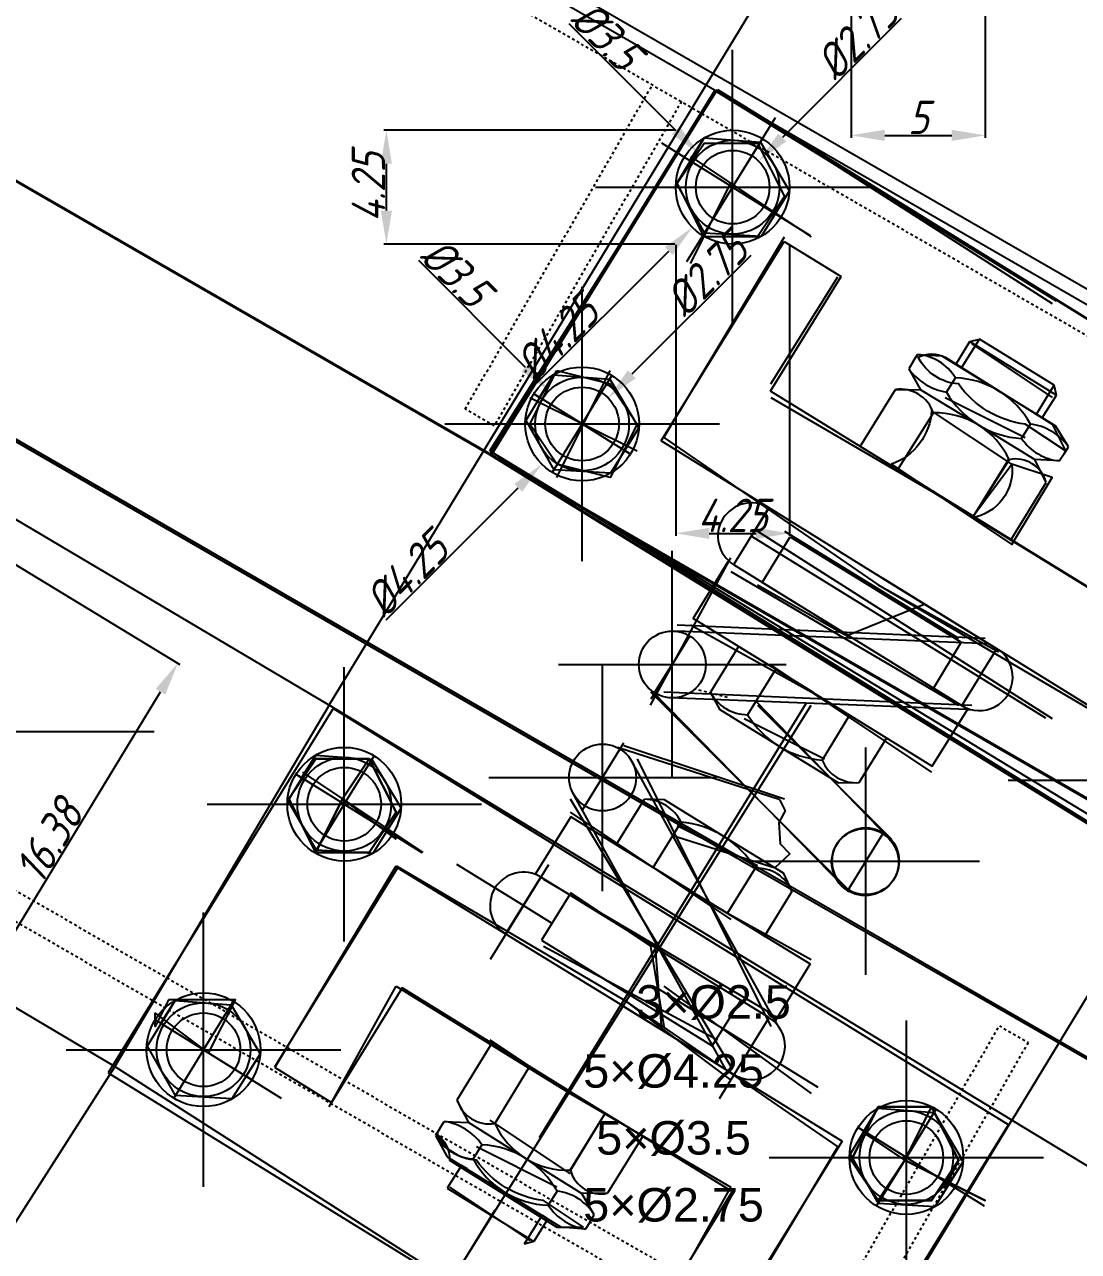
# Model space of a CAD drawing. Header units: millimetres. Extents: x 2787 to 6144, y -18 to 478.
# Drawn here: x 5884.12 to 5923.48, y 207.1 to 252.93 of the extents above; entities that cross this region are included whole.
import ezdxf

# ---------------------------------------------------------------- set-up
doc = ezdxf.new("R2010")
doc.units = ezdxf.units.MM
for name, pattern in [('ACAD_ISO02W100', [15, 12, -3]), ('CENTER', [50.8, 31.75, -6.35, 6.35, -6.35]), ('CENTER2', [28.575, 19.05, -3.175, 3.175, -3.175]), ('HIDDEN', [0.2, 0.1, -0.1])]:
    doc.linetypes.add(name, pattern=pattern)
for name, color, linetype in [('ADIM', 3, 'Continuous'), ('ADIM_CENTER', 1, 'Continuous'), ('ADIM_CLEAN', 3, 'Continuous'), ('ADIM_CLEAN_L', 3, 'Continuous')]:
    doc.layers.add(name, color=color, linetype=linetype)
for name, color, linetype, lineweight in [('图层1', 1, 'CENTER2', 25), ('图层2', 160, 'Continuous', 25), ('虚线', 8, 'ACAD_ISO02W100', 13)]:
    doc.layers.add(name, color=color, linetype=linetype, lineweight=lineweight)
doc.styles.get("Standard").update_dxf_attribs({"font": 'gbeitc.shx', "bigfont": 'gbcbig.shx'})
doc.dimstyles.new('ADIM', dxfattribs={"dimscale": 0.5, "dimtxt": 2.5, "dimasz": 2.5, "dimexe": 0.18, "dimexo": 0.0625, "dimgap": 0.09, "dimtad": 1, "dimdec": 4, "dimzin": 0, "dimdsep": 46, "dimtxsty": 'Standard', "dimcen": 0.09, "dimadec": 0, "dimazin": 0, "dimtfac": 1, "dimtdec": 4, "dimtofl": 0, "dimtmove": 0, "dimatfit": 3, "dimfxl": 1, "dimtolj": 1, "dimtzin": 0, "dimarcsym": 0})

# ---------------------------------------------------------------- blocks, each defined once
blk = doc.blocks.new('*D19')
at = {"layer": 'ADIM', "color": 0, "lineweight": -2, "transparency": 16777216}
for p, q in [((5921.027, 211.984), (5951.428, 193.526)), ((5912.527, 197.984), (5942.928, 179.526)), ((5943.5, 180.641), (5950.702, 192.504))]:
    blk.add_line(p, q, dxfattribs=at)
at = {"layer": 'ADIM', "color": 0, "transparency": 16777216}
for points in [[(5950.524, 192.612), (5950.88, 192.396), (5951.351, 193.573)], [(5943.322, 180.749), (5943.678, 180.533), (5942.851, 179.573)]]:
    blk.add_solid(points, dxfattribs=at)
at = {"layer": 'Defpoints', "color": 0, "transparency": 16777216}
for p in [(5921, 212), (5912.5, 198), (5951.351, 193.573)]:
    blk.add_point(p, dxfattribs=at)
at = {"layer": 'ADIM', "color": 0, "transparency": 16777216, "insert": (5946.528, 186.92), "char_height": 1.25, "attachment_point": 5, "rotation": 58.7363}
blk.add_mtext('\\A1;16.38', dxfattribs=at)
blk = doc.blocks.new('*D20')
at = {"layer": 'ADIM', "color": 0, "lineweight": -2, "transparency": 16777216}
for p, q in [((5895.516, 227.527), (5926.949, 279.239)), ((5951.334, 264.311), (5927.97, 278.513)), ((5921.016, 212.027), (5952.449, 263.739))]:
    blk.add_line(p, q, dxfattribs=at)
at = {"layer": 'ADIM', "color": 0, "transparency": 16777216}
for points in [[(5928.079, 278.691), (5927.862, 278.335), (5926.902, 279.162)], [(5951.442, 264.489), (5951.226, 264.133), (5952.402, 263.662)]]:
    blk.add_solid(points, dxfattribs=at)
at = {"layer": 'Defpoints', "color": 0, "transparency": 16777216}
for p in [(5926.902, 279.162), (5895.5, 227.5), (5921, 212)]:
    blk.add_point(p, dxfattribs=at)
at = {"layer": 'ADIM', "color": 0, "transparency": 16777216, "insert": (5940, 271.984), "char_height": 1.25, "attachment_point": 5, "rotation": 328.707}
blk.add_mtext('\\A1;29.84', dxfattribs=at)
blk = doc.blocks.new('*D21')
at = {"layer": 'ADIM', "color": 0, "lineweight": -2, "transparency": 16777216}
for p, q in [((5895.473, 227.516), (5865.888, 245.048)), ((5865.328, 243.927), (5858.602, 232.577)), ((5887.473, 214.016), (5857.888, 231.548))]:
    blk.add_line(p, q, dxfattribs=at)
at = {"layer": 'ADIM', "color": 0, "transparency": 16777216}
for points in [[(5865.149, 244.033), (5865.507, 243.821), (5865.965, 245.002)], [(5858.423, 232.684), (5858.782, 232.471), (5857.965, 231.502)]]:
    blk.add_solid(points, dxfattribs=at)
at = {"layer": 'Defpoints', "color": 0, "transparency": 16777216}
for p in [(5857.965, 231.502), (5895.5, 227.5), (5887.5, 214)]:
    blk.add_point(p, dxfattribs=at)
at = {"layer": 'ADIM', "color": 0, "transparency": 16777216, "insert": (5861.389, 238.594), "char_height": 1.25, "attachment_point": 5, "rotation": 59.3493}
blk.add_mtext('\\A1;15.69', dxfattribs=at)
blk = doc.blocks.new('*D22')
at = {"layer": 'ADIM', "color": 0, "lineweight": -2, "transparency": 16777216}
for p, q in [((5887.483, 213.974), (5855.036, 163.275)), ((5912.483, 197.974), (5880.036, 147.275)), ((5856.138, 162.677), (5879.032, 148.025))]:
    blk.add_line(p, q, dxfattribs=at)
at = {"layer": 'ADIM', "color": 0, "transparency": 16777216}
for points in [[(5856.25, 162.853), (5856.025, 162.502), (5855.085, 163.351)], [(5879.144, 148.2), (5878.92, 147.849), (5880.085, 147.351)]]:
    blk.add_solid(points, dxfattribs=at)
at = {"layer": 'Defpoints', "color": 0, "transparency": 16777216}
for p in [(5887.5, 214), (5912.5, 198), (5880.085, 147.351)]:
    blk.add_point(p, dxfattribs=at)
at = {"layer": 'ADIM', "color": 0, "transparency": 16777216, "insert": (5867.946, 155.915), "char_height": 1.25, "attachment_point": 5, "rotation": 327.3808}
blk.add_mtext('\\A1;29.68', dxfattribs=at)
blk = doc.blocks.new('*D24')
at = {"layer": 'ADIM', "color": 0, "lineweight": -2, "transparency": 16777216}
for p, q in [((5888.969, 226.5), (5804.386, 226.5)), ((5804.476, 201.25), (5804.476, 225.25)), ((5888.969, 200), (5804.386, 200))]:
    blk.add_line(p, q, dxfattribs=at)
at = {"layer": 'ADIM', "color": 0, "transparency": 16777216}
for points in [[(5804.268, 225.25), (5804.685, 225.25), (5804.476, 226.5)], [(5804.268, 201.25), (5804.685, 201.25), (5804.476, 200)]]:
    blk.add_solid(points, dxfattribs=at)
at = {"layer": 'Defpoints', "color": 0, "transparency": 16777216}
for p in [(5804.476, 226.5), (5889, 226.5), (5889, 200)]:
    blk.add_point(p, dxfattribs=at)
at = {"layer": 'ADIM', "color": 0, "transparency": 16777216, "insert": (5803.806, 213.25), "char_height": 1.25, "attachment_point": 5, "rotation": 90}
blk.add_mtext('\\A1;26.5', dxfattribs=at)
blk = doc.blocks.new('*D47')
at = {"layer": 'ADIM', "color": 0, "lineweight": -2, "transparency": 16777216}
for p, q in [((5956.473, 191.516), (5926.888, 209.048)), ((5926.328, 207.927), (5919.602, 196.577)), ((5948.473, 178.016), (5918.888, 195.548))]:
    blk.add_line(p, q, dxfattribs=at)
at = {"layer": 'ADIM', "color": 0, "transparency": 16777216}
for points in [[(5926.149, 208.033), (5926.507, 207.821), (5926.965, 209.002)], [(5919.423, 196.684), (5919.782, 196.471), (5918.965, 195.502)]]:
    blk.add_solid(points, dxfattribs=at)
at = {"layer": 'Defpoints', "color": 0, "transparency": 16777216}
for p in [(5918.965, 195.502), (5956.5, 191.5), (5948.5, 178)]:
    blk.add_point(p, dxfattribs=at)
at = {"layer": 'ADIM', "color": 0, "transparency": 16777216, "insert": (5922.389, 202.594), "char_height": 1.25, "attachment_point": 5, "rotation": 59.3493}
blk.add_mtext('\\A1;15.69', dxfattribs=at)
blk = doc.blocks.new('*D77')
at = {"layer": 'ADIM', "color": 0, "lineweight": -2, "transparency": 16777216}
for p, q in [((5931.58, 234.037), (5931.67, 234.037)), ((5931.625, 233.992), (5931.625, 234.082)), ((5924.311, 226.723), (5929.238, 231.651))]:
    blk.add_line(p, q, dxfattribs=at)
at = {"layer": 'ADIM', "color": 0, "transparency": 16777216}
blk.add_solid([(5929.091, 231.798), (5929.385, 231.504), (5930.122, 232.535)], dxfattribs=at)
at = {"layer": 'Defpoints', "color": 0, "transparency": 16777216}
for p in [(5931.625, 234.037), (5930.122, 232.535)]:
    blk.add_point(p, dxfattribs=at)
at = {"layer": 'ADIM', "color": 0, "transparency": 16777216, "insert": (5925.056, 228.417), "char_height": 1.25, "attachment_point": 5, "rotation": 45}
blk.add_mtext('\\A1;%%c4.25', dxfattribs=at)
blk = doc.blocks.new('*D111')
at = {"layer": 'ADIM', "color": 0, "lineweight": -2, "transparency": 16777216}
for p, q in [((5911.243, 244.301), (5906.804, 239.862)), ((5904.903, 238.005), (5904.993, 238.005)), ((5904.948, 237.96), (5904.948, 238.05))]:
    blk.add_line(p, q, dxfattribs=at)
at = {"layer": 'ADIM', "color": 0, "transparency": 16777216}
blk.add_solid([(5906.656, 240.009), (5906.951, 239.714), (5905.92, 238.978)], dxfattribs=at)
at = {"layer": 'Defpoints', "color": 0, "transparency": 16777216}
for p in [(5905.92, 238.978), (5904.948, 238.005)]:
    blk.add_point(p, dxfattribs=at)
at = {"layer": 'ADIM', "color": 0, "transparency": 16777216, "insert": (5909.586, 243.592), "char_height": 1.25, "attachment_point": 5, "rotation": 45}
blk.add_mtext('\\A1;%%c2.75', dxfattribs=at)
blk = doc.blocks.new('*D112')
at = {"layer": 'ADIM', "color": 0, "lineweight": -2, "transparency": 16777216}
for p, q in [((5898.832, 244.121), (5902.826, 240.127)), ((5904.903, 238.005), (5904.993, 238.005)), ((5904.948, 237.96), (5904.948, 238.05))]:
    blk.add_line(p, q, dxfattribs=at)
at = {"layer": 'ADIM', "color": 0, "transparency": 16777216}
blk.add_solid([(5902.974, 240.274), (5902.679, 239.979), (5903.71, 239.243)], dxfattribs=at)
at = {"layer": 'Defpoints', "color": 0, "transparency": 16777216}
for p in [(5903.71, 239.243), (5904.948, 238.005)]:
    blk.add_point(p, dxfattribs=at)
at = {"layer": 'ADIM', "color": 0, "transparency": 16777216, "insert": (5900.231, 243.67), "char_height": 1.25, "attachment_point": 5, "rotation": 315}
blk.add_mtext('\\A1;%%c3.5', dxfattribs=at)
blk = doc.blocks.new('*D113')
at = {"layer": 'ADIM', "color": 0, "lineweight": -2, "transparency": 16777216}
for p, q in [((5904.903, 238.005), (5904.993, 238.005)), ((5904.948, 237.96), (5904.948, 238.05)), ((5897.634, 230.692), (5902.561, 235.619))]:
    blk.add_line(p, q, dxfattribs=at)
at = {"layer": 'ADIM', "color": 0, "transparency": 16777216}
blk.add_solid([(5902.414, 235.766), (5902.708, 235.472), (5903.445, 236.503)], dxfattribs=at)
at = {"layer": 'Defpoints', "color": 0, "transparency": 16777216}
for p in [(5904.948, 238.005), (5903.445, 236.503)]:
    blk.add_point(p, dxfattribs=at)
at = {"layer": 'ADIM', "color": 0, "transparency": 16777216, "insert": (5898.379, 232.385), "char_height": 1.25, "attachment_point": 5, "rotation": 45}
blk.add_mtext('\\A1;%%c4.25', dxfattribs=at)
blk = doc.blocks.new('*D122')
at = {"layer": 'ADIM', "color": 0, "lineweight": -2, "transparency": 16777216}
for p, q in [((5908.444, 244.695), (5908.444, 233.83)), ((5912.694, 244.695), (5912.694, 233.83)), ((5909.694, 233.92), (5911.444, 233.92))]:
    blk.add_line(p, q, dxfattribs=at)
at = {"layer": 'ADIM', "color": 0, "transparency": 16777216}
for points in [[(5909.694, 234.128), (5909.694, 233.711), (5908.444, 233.92)], [(5911.444, 234.128), (5911.444, 233.711), (5912.694, 233.92)]]:
    blk.add_solid(points, dxfattribs=at)
at = {"layer": 'Defpoints', "color": 0, "transparency": 16777216}
for p in [(5908.444, 244.726), (5912.694, 244.726), (5912.694, 233.92)]:
    blk.add_point(p, dxfattribs=at)
at = {"layer": 'ADIM', "color": 0, "transparency": 16777216, "insert": (5910.569, 234.59), "char_height": 1.25, "attachment_point": 5}
blk.add_mtext('\\A1;4.25', dxfattribs=at)
blk = doc.blocks.new('*D123')
at = {"layer": 'ADIM', "color": 0, "lineweight": -2, "transparency": 16777216}
for p, q in [((5908.412, 248.976), (5897.547, 248.976)), ((5897.637, 245.976), (5897.637, 247.726)), ((5908.412, 244.726), (5897.547, 244.726))]:
    blk.add_line(p, q, dxfattribs=at)
at = {"layer": 'ADIM', "color": 0, "transparency": 16777216}
for points in [[(5897.429, 247.726), (5897.846, 247.726), (5897.637, 248.976)], [(5897.429, 245.976), (5897.846, 245.976), (5897.637, 244.726)]]:
    blk.add_solid(points, dxfattribs=at)
at = {"layer": 'Defpoints', "color": 0, "transparency": 16777216}
for p in [(5897.637, 248.976), (5908.444, 248.976), (5908.444, 244.726)]:
    blk.add_point(p, dxfattribs=at)
at = {"layer": 'ADIM', "color": 0, "transparency": 16777216, "insert": (5896.967, 246.851), "char_height": 1.25, "attachment_point": 5, "rotation": 90}
blk.add_mtext('\\A1;4.25', dxfattribs=at)
blk = doc.blocks.new('*D124')
at = {"layer": 'ADIM', "color": 0, "lineweight": -2, "transparency": 16777216}
for p, q in [((5916.864, 253.146), (5912.425, 248.707)), ((5910.524, 246.851), (5910.614, 246.851)), ((5910.569, 246.806), (5910.569, 246.896))]:
    blk.add_line(p, q, dxfattribs=at)
at = {"layer": 'ADIM', "color": 0, "transparency": 16777216}
blk.add_solid([(5912.277, 248.854), (5912.572, 248.56), (5911.541, 247.823)], dxfattribs=at)
at = {"layer": 'Defpoints', "color": 0, "transparency": 16777216}
for p in [(5911.541, 247.823), (5910.569, 246.851)]:
    blk.add_point(p, dxfattribs=at)
at = {"layer": 'ADIM', "color": 0, "transparency": 16777216, "insert": (5915.207, 252.437), "char_height": 1.25, "attachment_point": 5, "rotation": 45}
blk.add_mtext('\\A1;%%c2.75', dxfattribs=at)
blk = doc.blocks.new('*D125')
at = {"layer": 'ADIM', "color": 0, "lineweight": -2, "transparency": 16777216}
for p, q in [((5904.453, 252.966), (5908.447, 248.972)), ((5910.524, 246.851), (5910.614, 246.851)), ((5910.569, 246.806), (5910.569, 246.896))]:
    blk.add_line(p, q, dxfattribs=at)
at = {"layer": 'ADIM', "color": 0, "transparency": 16777216}
blk.add_solid([(5908.595, 249.12), (5908.3, 248.825), (5909.331, 248.088)], dxfattribs=at)
at = {"layer": 'Defpoints', "color": 0, "transparency": 16777216}
for p in [(5909.331, 248.088), (5910.569, 246.851)]:
    blk.add_point(p, dxfattribs=at)
at = {"layer": 'ADIM', "color": 0, "transparency": 16777216, "insert": (5905.852, 252.515), "char_height": 1.25, "attachment_point": 5, "rotation": 315}
blk.add_mtext('\\A1;%%c3.5', dxfattribs=at)
blk = doc.blocks.new('*D126')
at = {"layer": 'ADIM', "color": 0, "lineweight": -2, "transparency": 16777216}
for p, q in [((5910.524, 246.851), (5910.614, 246.851)), ((5910.569, 246.806), (5910.569, 246.896)), ((5903.255, 239.537), (5908.182, 244.464))]:
    blk.add_line(p, q, dxfattribs=at)
at = {"layer": 'ADIM', "color": 0, "transparency": 16777216}
blk.add_solid([(5908.035, 244.612), (5908.329, 244.317), (5909.066, 245.348)], dxfattribs=at)
at = {"layer": 'Defpoints', "color": 0, "transparency": 16777216}
for p in [(5910.569, 246.851), (5909.066, 245.348)]:
    blk.add_point(p, dxfattribs=at)
at = {"layer": 'ADIM', "color": 0, "transparency": 16777216, "insert": (5904, 241.23), "char_height": 1.25, "attachment_point": 5, "rotation": 45}
blk.add_mtext('\\A1;%%c4.25', dxfattribs=at)
blk = doc.blocks.new('*D127')
at = {"layer": 'ADIM', "color": 0, "lineweight": -2, "transparency": 16777216}
for p, q in [((5834.016, 263.027), (5865.449, 314.739)), ((5889.834, 299.811), (5866.47, 314.013)), ((5859.516, 247.527), (5890.949, 299.239))]:
    blk.add_line(p, q, dxfattribs=at)
at = {"layer": 'ADIM', "color": 0, "transparency": 16777216}
for points in [[(5866.579, 314.191), (5866.362, 313.835), (5865.402, 314.662)], [(5889.942, 299.989), (5889.726, 299.633), (5890.902, 299.162)]]:
    blk.add_solid(points, dxfattribs=at)
at = {"layer": 'Defpoints', "color": 0, "transparency": 16777216}
for p in [(5865.402, 314.662), (5834, 263), (5859.5, 247.5)]:
    blk.add_point(p, dxfattribs=at)
at = {"layer": 'ADIM', "color": 0, "transparency": 16777216, "insert": (5878.5, 307.484), "char_height": 1.25, "attachment_point": 5, "rotation": 328.707}
blk.add_mtext('\\A1;29.84', dxfattribs=at)
blk = doc.blocks.new('*D130')
at = {"layer": 'ADIM', "color": 0, "lineweight": -2, "transparency": 16777216}
for p, q in [((5859.527, 247.484), (5889.928, 229.026)), ((5851.027, 233.484), (5881.428, 215.026)), ((5882, 216.141), (5889.202, 228.004))]:
    blk.add_line(p, q, dxfattribs=at)
at = {"layer": 'ADIM', "color": 0, "transparency": 16777216}
for points in [[(5889.024, 228.112), (5889.38, 227.896), (5889.851, 229.073)], [(5881.822, 216.249), (5882.178, 216.033), (5881.351, 215.073)]]:
    blk.add_solid(points, dxfattribs=at)
at = {"layer": 'Defpoints', "color": 0, "transparency": 16777216}
for p in [(5859.5, 247.5), (5851, 233.5), (5889.851, 229.073)]:
    blk.add_point(p, dxfattribs=at)
at = {"layer": 'ADIM', "color": 0, "transparency": 16777216, "insert": (5885.028, 222.42), "char_height": 1.25, "attachment_point": 5, "rotation": 58.7363}
blk.add_mtext('\\A1;16.38', dxfattribs=at)
blk = doc.blocks.new('*D196')
at = {"layer": 'ADIM', "color": 0, "lineweight": -2, "transparency": 16777216}
for p, q in [((5915, 261.469), (5915, 248.697)), ((5920, 261.469), (5920, 248.697)), ((5916.25, 248.787), (5918.75, 248.787))]:
    blk.add_line(p, q, dxfattribs=at)
at = {"layer": 'ADIM', "color": 0, "transparency": 16777216}
for points in [[(5916.25, 248.995), (5916.25, 248.579), (5915, 248.787)], [(5918.75, 248.995), (5918.75, 248.579), (5920, 248.787)]]:
    blk.add_solid(points, dxfattribs=at)
at = {"layer": 'Defpoints', "color": 0, "transparency": 16777216}
for p in [(5915, 261.5), (5920, 261.5), (5920, 248.787)]:
    blk.add_point(p, dxfattribs=at)
at = {"layer": 'ADIM', "color": 0, "transparency": 16777216, "insert": (5917.5, 249.457), "char_height": 1.25, "attachment_point": 5}
blk.add_mtext('\\A1;5', dxfattribs=at)

msp = doc.modelspace()

# ---------------------------------------------------------------- linework, layer by layer
at = {"color": 7, "linetype": 'Continuous', "lineweight": -3}
for p, q in [((6113.91684, 132.7302), (5721.6621, 359.10731)), ((5909.59669, 222.53897), (5709.52709, 338.08885)), ((6105.91926, 118.8724), (5769.38922, 313.08981)), ((5956.4115, 195.53921), (5909.59669, 222.53897))]:
    msp.add_line(p, q, dxfattribs=at)
at = {"lineweight": -3}
for p, q in [((5907.89827, 237.38127), (5912.49314, 244.82773)), ((5912.49314, 244.82773), (5914.62069, 243.51491)), ((5912.05733, 239.35802), (5914.62069, 243.51491)), ((5918.90552, 240.23059), (5919.42766, 241.08345)), ((5919.11827, 240.09931), (5919.79066, 241.1722)), ((5919.42766, 241.08345), (5919.79066, 241.1722)), ((5919.42766, 241.08345), (5922.66201, 239.08768)), ((5922.58179, 239.44946), (5919.79066, 241.1722)), ((5917.30843, 240.33479), (5917.14433, 240.06884)), ((5917.22773, 240.38458), (5917.22773, 240.38458)), ((5917.30843, 240.33479), (5917.47253, 240.60073)), ((5917.47253, 240.60073), (5918.37689, 240.55678)), ((5918.37689, 240.55678), (5922.63201, 237.93114)), ((5919.11827, 240.09931), (5918.90552, 240.23059)), ((5917.14433, 240.06884), (5917.5892, 239.28024)), ((5918.55403, 239.19898), (5918.88594, 239.72858)), ((5911.97978, 239.23512), (5912.05733, 239.35802)), ((5918.1497, 235.42794), (5911.97978, 239.23512)), ((5915.33087, 237.16773), (5916.65498, 239.28828)), ((5916.65498, 239.28828), (5917.5892, 239.28024)), ((5919.72508, 237.98101), (5917.5892, 239.28024)), ((5921.91711, 238.37227), (5922.58179, 239.44946)), ((5922.66201, 239.08764), (5922.58179, 239.44946)), ((5922.12986, 238.24099), (5922.66201, 239.08764)), ((5916.73719, 236.29995), (5918.06478, 238.41832)), ((5916.73719, 236.29995), (5918.06478, 238.41832)), ((5921.91711, 238.37227), (5922.12986, 238.24099)), ((5919.72508, 237.98101), (5921.86096, 236.68178)), ((5921.35916, 237.46806), (5921.68736, 237.99995)), ((5923.1088, 237.15668), (5922.63201, 237.93114)), ((5916.18047, 232.2366), (5907.89827, 237.38127)), ((5918.13484, 235.43752), (5915.31583, 237.17701)), ((5918.1497, 235.42794), (5915.33087, 237.16773)), ((5922.9447, 236.89073), (5923.1088, 237.15668)), ((5919.5623, 234.55608), (5920.88254, 236.69565)), ((5919.5623, 234.55608), (5920.89352, 236.67218)), ((5922.28153, 235.81601), (5921.86096, 236.68178)), ((5922.78059, 236.62479), (5921.86096, 236.68178)), ((5922.71429, 236.63187), (5922.71964, 236.62857)), ((5922.9447, 236.89073), (5922.78059, 236.62479)), ((5916.72196, 236.30893), (5916.72214, 236.30924)), ((5918.13466, 235.43722), (5916.72196, 236.30893)), ((5918.14988, 235.42824), (5916.73719, 236.29995)), ((5920.96871, 233.68845), (5922.28153, 235.81601)), ((5918.13484, 235.43752), (5924.30476, 231.63034)), ((5918.1497, 235.42794), (5918.14988, 235.42824)), ((5918.1497, 235.42794), (5920.96871, 233.68845)), ((5918.1497, 235.42794), (5919.5623, 234.55608)), ((5911.67721, 232.07972), (5912.72087, 233.78582)), ((5912.72087, 233.78582), (5919.10653, 229.85219)), ((5909.09178, 230.74064), (5910.4046, 232.8682)), ((5919.11518, 227.4881), (5910.60961, 232.74692)), ((5914.86998, 230.11282), (5911.67721, 232.07972)), ((5916.17296, 232.24127), (5924.47044, 227.12127)), ((5916.18047, 232.2366), (5916.18048, 232.23663)), ((5916.18047, 232.2366), (5920.43558, 229.61096)), ((5914.86998, 230.11282), (5917.72786, 231.27945)), ((5913.55965, 227.98372), (5909.09178, 230.74064)), ((5920.12419, 229.79721), (5908.48127, 230.26051)), ((5910.79383, 229.69038), (5909.74144, 227.98966)), ((5913.55965, 227.98372), (5910.79383, 229.69038)), ((5914.75153, 229.92086), (5914.74878, 229.92101)), ((5919.10653, 229.85219), (5918.07269, 228.14012)), ((5912.17425, 228.8386), (5911.12928, 227.14413)), ((5913.55716, 227.98526), (5912.17425, 228.8386)), ((5914.21124, 229.04527), (5914.1936, 229.01669)), ((5914.21124, 229.04527), (5914.21124, 229.04527)), ((5914.86079, 220.57637), (5907.56952, 228.01958)), ((5910.10458, 227.32493), (5909.74144, 227.98966)), ((5913.55716, 227.98526), (5918.01818, 225.21728)), ((5913.55716, 227.98526), (5914.93795, 227.12851)), ((5919.33931, 227.33969), (5908.21959, 227.77444)), ((5912.31724, 225.9596), (5910.10458, 227.32493)), ((5911.44034, 227.64852), (5916.47483, 222.45514)), ((5918.01818, 225.21728), (5919.33931, 227.33969)), ((5919.11519, 227.48811), (5919.11518, 227.4881)), ((5919.33931, 227.33969), (5919.35828, 227.37017)), ((5919.33931, 227.33969), (5919.47675, 227.33432)), ((5914.93795, 227.12851), (5913.9094, 225.45037)), ((5918.46639, 226.4196), (5918.44875, 226.39103)), ((5912.31247, 225.96254), (5914.52513, 224.5972)), ((5912.5191, 226.2974), (5912.52309, 226.29497)), ((5915.29239, 224.6078), (5916.34537, 226.30817)), ((5912.31232, 223.98086), (5906.27152, 225.91604)), ((5912.15772, 215.70121), (5906.78217, 225.44495)), ((5914.52513, 224.5972), (5915.29239, 224.6078)), ((5915.29079, 224.60877), (5915.29239, 224.6078)), ((5910.31321, 213.89753), (5904.67749, 224.09611)), ((5906.22421, 222.28485), (5907.27233, 223.98821)), ((5908.02931, 223.96176), (5907.27233, 223.98821)), ((5910.24197, 222.59643), (5908.02931, 223.96176)), ((5912.31537, 223.9747), (5912.31232, 223.98086)), ((5904.52216, 223.33511), (5903.20934, 221.20755)), ((5908.99003, 220.57818), (5904.52216, 223.33511)), ((5904.96427, 223.59024), (5904.95969, 223.59826)), ((5904.96045, 223.58405), (5904.96427, 223.59024)), ((5907.60462, 221.43305), (5908.65048, 223.12697)), ((5916.1942, 222.73729), (5915.6217, 222.92069)), ((5916.19696, 222.74177), (5916.17361, 222.70393)), ((5908.99003, 220.57818), (5906.22421, 222.28485)), ((5909.9567, 222.11386), (5908.33916, 222.62274)), ((5910.23721, 222.59936), (5912.44987, 221.23403)), ((5909.94073, 222.11889), (5910.03058, 222.26451)), ((5909.94073, 222.11889), (5912.15226, 221.42313)), ((5910.03058, 222.26451), (5910.03454, 222.26203)), ((5898.05154, 221.42366), (5893.45667, 213.97721)), ((5906.36422, 216.32838), (5898.05154, 221.42366)), ((5908.98753, 220.57972), (5907.60462, 221.43305)), ((5910.37255, 219.72982), (5911.41117, 221.40174)), ((5911.92456, 215.83497), (5903.40968, 221.0787)), ((5912.44987, 221.23403), (5912.7845, 220.54351)), ((5908.98753, 220.57972), (5913.46222, 217.83388)), ((5908.98753, 220.57972), (5910.37255, 219.72982)), ((5912.7845, 220.54351), (5911.73697, 218.83979)), ((5912.78292, 220.5445), (5912.7845, 220.54351)), ((5914.85802, 220.57189), (5915.23883, 220.45209)), ((5904.48481, 220.42372), (5903.42798, 218.72575)), ((5907.67471, 218.45216), (5904.48481, 220.42372)), ((5908.33345, 219.51972), (5908.35109, 219.5483)), ((5908.33345, 219.51972), (5908.33345, 219.51972)), ((5903.42798, 218.72575), (5909.80767, 214.78246)), ((5907.79316, 218.64412), (5907.67471, 218.45216)), ((5907.67471, 218.45216), (5907.79316, 218.64412)), ((5907.79316, 218.64412), (5907.79179, 218.64652)), ((5907.67471, 218.45216), (5907.91369, 215.3746)), ((5913.46222, 217.83388), (5912.15772, 215.70121)), ((5898.15, 216.81979), (5895.58423, 212.66439)), ((5898.22507, 216.94422), (5898.15, 216.81979)), ((5904.39499, 213.13704), (5898.22507, 216.94422)), ((5906.35669, 216.333), (5914.65416, 211.213)), ((5906.36422, 216.32838), (5906.36421, 216.32836)), ((5906.36422, 216.32838), (5910.61934, 213.70274)), ((5909.80767, 214.78246), (5910.87426, 216.47432)), ((5911.92455, 215.83495), (5911.92456, 215.83497)), ((5912.15772, 215.70121), (5912.13899, 215.67058)), ((5912.15772, 215.70121), (5912.22417, 215.58077)), ((5901.57579, 214.87623), (5900.27429, 212.74173)), ((5904.37976, 213.14602), (5901.56075, 214.88551)), ((5904.39499, 213.13704), (5901.57579, 214.87623)), ((5893.45667, 213.97721), (5895.58423, 212.66439)), ((5902.98211, 214.00846), (5901.68413, 211.87181)), ((5902.98211, 214.00846), (5901.68413, 211.87181)), ((5902.96725, 214.01804), (5902.96706, 214.01774)), ((5904.37995, 213.14633), (5902.96725, 214.01804)), ((5904.3948, 213.13674), (5902.98211, 214.00846)), ((5904.37976, 213.14602), (5910.54968, 209.33885)), ((5904.39499, 213.13704), (5904.3948, 213.13674)), ((5904.39499, 213.13704), (5907.21401, 211.39756)), ((5904.39499, 213.13704), (5905.80778, 212.26548)), ((5900.27429, 212.74173), (5900.70046, 211.91033)), ((5905.80778, 212.26548), (5904.48755, 210.12591)), ((5905.80778, 212.26548), (5904.51345, 210.12663)), ((5899.5513, 211.73813), (5899.5513, 211.73813)), ((5899.632, 211.68834), (5899.7961, 211.95428)), ((5899.7961, 211.95428), (5900.70046, 211.91033)), ((5902.81961, 210.58398), (5900.70046, 211.91033)), ((5899.632, 211.68834), (5899.46789, 211.42239)), ((5899.46789, 211.42239), (5899.91277, 210.63379)), ((5907.21401, 211.39756), (5905.90118, 209.27)), ((5901.2058, 211.08442), (5900.8813, 210.55024)), ((5914.65416, 211.213), (5910.04407, 203.74188)), ((5899.91277, 210.63379), (5904.16788, 208.00815)), ((5902.81961, 210.58398), (5904.93875, 209.25762)), ((5900.44139, 210.3076), (5899.91328, 209.45843)), ((5900.65415, 210.17632), (5900.44139, 210.3076)), ((5899.91328, 209.45843), (5903.14763, 207.46266)), ((5904.01093, 209.3535), (5903.68272, 208.82161)), ((5905.90118, 209.27), (5904.93875, 209.25762)), ((5905.40212, 208.46122), (5904.93875, 209.25762)), ((5910.54968, 209.33885), (5907.91651, 205.0547)), ((5903.45298, 208.44929), (5902.7883, 207.3721)), ((5903.66574, 208.318), (5903.14767, 207.46267)), ((5903.45298, 208.44929), (5903.66574, 208.318)), ((5905.23802, 208.19528), (5905.07392, 207.92933)), ((5905.23802, 208.19528), (5905.40212, 208.46122)), ((5905.36606, 208.51731), (5905.37141, 208.514)), ((5905.07392, 207.92933), (5904.16788, 208.00815)), ((5903.14767, 207.46267), (5902.7883, 207.3721))]:
    msp.add_line(p, q, dxfattribs=at)
for points in [[(5933.92161, 235.64432), (5935.11018, 234.91091), (5926.70813, 221.29454), (5901.49656, 236.85146), (5909.89861, 250.46783), (5922.65011, 242.59945)], [(5912.31537, 223.9747), (5912.52584, 223.54957), (5912.29395, 223.11902), (5912.34223, 222.32157), (5912.70851, 221.94371), (5912.149, 221.42007)]]:
    msp.add_lwpolyline(points, dxfattribs=at)
for points in [[(5901.56354, 236.84959), (5926.7751, 221.29267), (5935.17715, 234.90904), (5909.96559, 250.46596)], [(5887.252, 213.7667), (5912.46356, 198.20978), (5920.86561, 211.82615), (5895.65405, 227.38307)]]:
    msp.add_lwpolyline(points, close=True, dxfattribs=at)
for centre, radius in [((5910.56862, 246.8509), 2.125), ((5910.56862, 246.8509), 1.375), ((5904.94759, 238.00543), 2.125), ((5904.94759, 238.00543), 1.375), ((5908.31568, 229.02153), 1.25), ((5905.71062, 224.79977), 1.25), ((5896.06442, 223.80112), 2.125), ((5896.06442, 223.80112), 1.375), ((5915.5172, 221.64015), 1.25), ((5915.53779, 221.67351), 1.25), ((5890.80802, 214.63093), 2.125), ((5890.80802, 214.63093), 1.375), ((5917.05605, 210.60351), 2.125), ((5917.05605, 210.60351), 1.375)]:
    msp.add_circle(centre, radius, dxfattribs=at)
for centre, radius, start, end in [((5917.34511, 238.81287), 1.79239, 30.722958, 85.923311), ((5918.88088, 241.30588), 2.1321, 215.464393, 261.181876), ((5918.76821, 236.40348), 3.32719, 28.674058, 87.97221), ((5916.84786, 238.02355), 1.27935, 17.973097, 98.671552), ((5921.5434, 240.9051), 3.44198, 209.714697, 266.931572), ((5918.15946, 235.40737), 3.01244, 24.825816, 91.801002), ((5921.44307, 235.96853), 2.04606, 35.499947, 83.14271), ((5922.95061, 238.531), 1.91378, 213.739297, 264.903359), ((5921.13729, 235.51417), 1.18338, 14.777294, 101.887983), ((5911.26952, 233.80853), 1.25, 58.323134, 238.134317), ((5911.26952, 233.80853), 1.25, 327.917432, 329.171837), ((5919.77917, 228.54718), 1.25, 237.914415, 58.323134), ((5911.13181, 228.71004), 1.56592, 207.389769, 269.90746), ((5914.16851, 229.00418), 3.56324, 211.467285, 265.829945), ((5915.17678, 225.97613), 1.3721, 202.530615, 274.863608), ((5907.25201, 222.42242), 1.56592, 26.738809, 89.256499), ((5908.35101, 219.57634), 3.56324, 30.816324, 85.178984), ((5911.50965, 220.03318), 1.3721, 21.782661, 94.115653), ((5902.75677, 220.01277), 1.25, 58.511952, 238.323134), ((5902.75677, 220.01277), 1.25, 327.474431, 328.728837), ((5911.27575, 214.76652), 1.25, 238.323134, 58.731854), ((5901.4912, 213.13653), 1.27935, 197.974716, 278.673171), ((5899.46925, 209.84738), 2.1321, 35.464393, 81.181876), ((5904.41775, 213.13754), 3.01244, 204.845267, 271.820453), ((5901.00872, 212.3381), 1.79239, 210.722958, 265.923311), ((5901.02156, 207.64737), 3.44198, 29.714697, 86.931572), ((5903.80045, 212.14672), 3.32719, 208.674058, 267.97221), ((5905.65779, 210.42808), 1.18338, 194.758286, 281.868974), ((5903.77461, 207.45437), 1.91378, 31.74291, 82.906971), ((5905.38883, 209.95101), 2.04606, 213.503559, 261.146322)]:
    msp.add_arc(centre, radius, start, end, dxfattribs=at)
at = {"layer": 'ADIM_CENTER', "linetype": 'CENTER'}
for p, q in [((5910.56862, 241.7259), (5910.56862, 251.9759)), ((5910.56862, 242.1009), (5910.56862, 251.6009)), ((5910.56862, 242.4759), (5910.56862, 251.2259)), ((5905.44362, 246.8509), (5915.69362, 246.8509)), ((5905.81862, 246.8509), (5915.31862, 246.8509)), ((5906.19362, 246.8509), (5914.94362, 246.8509)), ((5904.94759, 232.88043), (5904.94759, 243.13043)), ((5904.94759, 233.25543), (5904.94759, 242.75543)), ((5904.94759, 233.63043), (5904.94759, 242.38043)), ((5899.82259, 238.00543), (5910.07259, 238.00543)), ((5900.19759, 238.00543), (5909.69759, 238.00543)), ((5900.57259, 238.00543), (5909.32259, 238.00543)), ((5908.31568, 224.77153), (5908.31568, 233.27153)), ((5896.06442, 218.67612), (5896.06442, 228.92612)), ((5904.06568, 229.02153), (5912.56568, 229.02153)), ((5905.71062, 220.54977), (5905.71062, 229.04977)), ((5896.06442, 219.05112), (5896.06442, 228.55112)), ((5896.06442, 219.42612), (5896.06442, 228.17612)), ((5915.53779, 217.42351), (5915.53779, 225.92351)), ((5901.46062, 224.79977), (5909.96062, 224.79977)), ((5920.85934, 224.70646), (5931.10934, 224.70646)), ((5921.23434, 224.70646), (5930.73434, 224.70646)), ((5921.60934, 224.70646), (5930.35934, 224.70646)), ((5890.93942, 223.80112), (5901.18942, 223.80112)), ((5891.31442, 223.80112), (5900.81442, 223.80112)), ((5891.68942, 223.80112), (5900.43942, 223.80112)), ((5911.28779, 221.67351), (5919.78779, 221.67351)), ((5890.80802, 209.50593), (5890.80802, 219.75593)), ((5890.80802, 209.88093), (5890.80802, 219.38093)), ((5890.80802, 210.25593), (5890.80802, 219.00593)), ((5917.05605, 205.47851), (5917.05605, 215.72851)), ((5917.05605, 205.85351), (5917.05605, 215.35351)), ((5917.05605, 206.22851), (5917.05605, 214.97851)), ((5885.68302, 214.63093), (5895.93302, 214.63093)), ((5886.05802, 214.63093), (5895.55802, 214.63093)), ((5886.43302, 214.63093), (5895.18302, 214.63093)), ((5911.93105, 210.60351), (5922.18105, 210.60351)), ((5912.30605, 210.60351), (5921.80605, 210.60351)), ((5912.68105, 210.60351), (5921.43105, 210.60351))]:
    msp.add_line(p, q, dxfattribs=at)
at = {"layer": 'ADIM_CLEAN'}
for points in [[(5912.5, 246.5), (5911.5, 245), (5909.5, 245), (5908.5, 247), (5909.5, 248.5), (5911.5, 248.5)], [(5904, 240), (5906, 239.5), (5907, 238), (5906, 236), (5904, 236.5), (5903, 238)], [(5912.5, 198), (5921, 212), (5895.5, 227.5), (5887.5, 214)], [(5898, 223.5), (5897, 222), (5895, 222), (5894, 224), (5895, 225.5), (5897, 225.5)], [(5895, 225.5), (5894, 224), (5895, 222), (5896, 224), (5897, 225.5)], [(5898, 222.5), (5896, 224), (5895, 222), (5897, 222), (5898, 223.5), (5897, 225.5), (5896, 224)], [(5889.5, 216.5), (5889, 215.5), (5889, 216), (5891, 214.5), (5892, 216.5)], [(5918, 212.5), (5919, 210.5), (5918.5, 209.5), (5919, 210.5), (5918, 209), (5916, 209), (5915, 210.5), (5916, 212.5)], [(5916, 212.5), (5915, 210.5), (5916, 209), (5917, 210.5), (5915.5, 211.5), (5917, 210.5), (5918, 212.5)], [(5918, 212.5), (5917, 210.5), (5920, 209), (5917, 210.5), (5916, 209), (5918, 209), (5919, 210.5)]]:
    msp.add_lwpolyline(points, close=True, dxfattribs=at)
for points in [[(5923, 237), (5921.5, 238, -0.21092794), (5919, 239.5, -0.26466961), (5917.5, 240.5, -0.24562519), (5918.5, 240.5), (5922.5, 238)], [(5921, 236.5), (5918, 238.5, -0.30084776), (5916.5, 236.5), (5921, 233.5), (5922.5, 236), (5921, 236.5, -0.3995195), (5919.5, 234.5)], [(5905, 208), (5903.5, 209, -0.21092794), (5901, 210.5, -0.26466961), (5899.5, 211.5, -0.24562519), (5900, 210.5), (5904, 208)]]:
    msp.add_lwpolyline(points, format="xyb", close=True, dxfattribs=at)
for centre, radius in [((5910.56862, 246.8509), 2.125), ((5910.56862, 246.8509), 1.75), ((5910.56862, 246.8509), 1.375), ((5904.94759, 238.00543), 2.125), ((5904.94759, 238.00543), 1.75), ((5904.94759, 238.00543), 1.375), ((5908.31568, 229.02153), 1.25), ((5905.71062, 224.79977), 1.25), ((5896.06442, 223.80112), 2.125), ((5896.06442, 223.80112), 1.75), ((5896.06442, 223.80112), 1.375), ((5915.53779, 221.67351), 1.25), ((5890.80802, 214.63093), 2.125), ((5890.80802, 214.63093), 1.75), ((5890.80802, 214.63093), 1.375), ((5917.05605, 210.60351), 2.125), ((5917.05605, 210.60351), 1.75), ((5917.05605, 210.60351), 1.375)]:
    msp.add_circle(centre, radius, dxfattribs=at)
at = {"layer": 'ADIM_CLEAN_L'}
for p, q in [((5722, 359.5), (6114.5, 133)), ((5709.5, 338), (5909.5, 222.5)), ((5769.5, 313), (6106, 119)), ((5901.5, 237), (5910, 250.5)), ((5910, 250.5), (5922.5, 242.5)), ((5910, 250.5), (5935, 235)), ((5909, 248), (5913.5, 245)), ((5909, 244), (5910.5, 247)), ((5908, 237.5), (5912.5, 245)), ((5912, 239.5), (5914.5, 243.5)), ((5919.5, 241), (5922.5, 239)), ((5904, 236), (5906, 240)), ((5903, 239), (5907, 237)), ((5912, 239), (5918, 235.5)), ((5918.5, 239), (5921.5, 237.5)), ((5908, 237.5), (5916, 232)), ((5901.5, 237), (5926.5, 221.5)), ((5901.5, 237), (5927, 221.5)), ((5918, 235.5), (5924.5, 231.5)), ((5911.5, 234), (5922.5, 227)), ((5912.5, 234), (5919, 230)), ((5907.5, 227.5), (5910.5, 233)), ((5910.5, 232.5), (5919, 227.5)), ((5911.5, 232), (5915, 230)), ((5916, 232), (5920.5, 229.5)), ((5916, 232), (5924.5, 227)), ((5908.5, 230.5), (5920, 230)), ((5909, 230.5), (5913.5, 228)), ((5912, 229), (5918, 225)), ((5907.5, 228), (5915, 220.5)), ((5908, 228), (5919.5, 227.5)), ((5898.5, 203.5), (5913.5, 227.5)), ((5911.5, 227.5), (5916.5, 222.5)), ((5911, 227), (5914, 225.5)), ((5906.5, 226), (5912.5, 224)), ((5907, 225.5), (5912, 215.5)), ((5894.5, 225), (5899, 222)), ((5904.5, 224), (5910.5, 214)), ((5904.5, 223.5), (5910.5, 219.5)), ((5911.5, 221.5), (5908.5, 223)), ((5909.5, 222.5), (5956.5, 195.5)), ((5893.5, 214), (5898, 221.5)), ((5898, 221.5), (5906.5, 216.5)), ((5903.5, 221), (5912, 216)), ((5904.5, 220.5), (5907.5, 218.5)), ((5909, 220.5), (5913.5, 218)), ((5903.5, 218.5), (5910, 215)), ((5907.5, 218.5), (5908, 215.5)), ((5895.5, 212.5), (5898, 217)), ((5898, 217), (5904.5, 213)), ((5908, 217), (5913.5, 213)), ((5906.5, 216.5), (5910.5, 213.5)), ((5906.5, 216.5), (5914.5, 211)), ((5901.5, 215), (5904.5, 213)), ((5904.5, 213), (5910.5, 209.5)), ((5901.5, 212), (5904.5, 210)), ((5904, 209.5), (5901, 211)), ((5910, 203.5), (5914.5, 211)), ((5900, 209.5), (5903, 207.5)), ((5908, 205), (5910.5, 209.5))]:
    msp.add_line(p, q, dxfattribs=at)
at = {"layer": '图层1', "lineweight": -3}
for p, q in [((5910.56862, 246.8509), (5912.17076, 249.45264)), ((5908.76416, 247.97319), (5907.91895, 248.49886)), ((5910.56862, 246.8509), (5911.68287, 248.66034)), ((5910.56862, 246.8509), (5908.76416, 247.97319)), ((5910.56862, 246.8509), (5909.45437, 245.04146)), ((5910.56862, 246.8509), (5912.37309, 245.72861)), ((5910.56862, 246.8509), (5913.46976, 245.04653)), ((5909.45437, 245.04146), (5908.85099, 244.06162)), ((5922.5812, 242.68144), (5922.56363, 242.65281)), ((5922.65011, 242.59945), (5922.65021, 242.63885)), ((5904.94759, 238.00543), (5906.06183, 239.81487)), ((5920.48038, 239.25881), (5920.47925, 239.25699)), ((5904.94759, 238.00543), (5903.14312, 239.12772)), ((5904.94759, 238.00543), (5903.83334, 236.19599)), ((5904.94759, 238.00543), (5906.75205, 236.88314)), ((5919.70483, 237.99531), (5919.70389, 237.99378)), ((5922.63606, 236.63375), (5922.63608, 236.64325)), ((5918.13484, 235.43752), (5918.13466, 235.43722)), ((5911.9222, 234.88172), (5910.60622, 232.74904)), ((5911.26952, 233.80853), (5911.9276, 234.87837)), ((5911.26952, 233.80853), (5922.25765, 227.02826)), ((5909.94513, 231.67769), (5909.9275, 231.64911)), ((5908.96517, 230.08955), (5907.50946, 227.73043)), ((5919.77917, 228.54718), (5920.44033, 229.60806)), ((5907.64214, 227.94545), (5908.25633, 228.94081)), ((5914.21124, 229.04527), (5914.19367, 229.01664)), ((5919.78387, 228.55472), (5919.1228, 227.48338)), ((5913.30906, 227.57546), (5898.54658, 203.52473)), ((5918.46639, 226.4196), (5918.44875, 226.39103)), ((5904.95595, 223.5922), (5906.50302, 226.09939)), ((5896.06442, 223.80112), (5897.17867, 225.61056)), ((5906.37035, 225.88438), (5905.75615, 224.88901)), ((5896.06442, 223.80112), (5894.25996, 224.92341)), ((5896.06442, 223.80112), (5894.95018, 221.99168)), ((5896.06442, 223.80112), (5897.86889, 222.67883)), ((5896.06442, 223.80112), (5898.96556, 221.99675)), ((5922.60588, 223.82585), (5922.60597, 223.86525)), ((5916.19696, 222.74177), (5914.85802, 220.57189)), ((5916.17361, 222.70393), (5916.19696, 222.74177)), ((5902.75677, 220.01277), (5900.27179, 221.54614)), ((5902.75677, 220.01277), (5903.70505, 221.54472)), ((5902.09028, 218.94811), (5903.40626, 221.08078)), ((5914.85802, 220.57189), (5914.88138, 220.60973)), ((5902.75677, 220.01277), (5901.51351, 218.00425)), ((5902.75677, 220.01277), (5902.0957, 218.94479)), ((5902.75677, 220.01277), (5903.82055, 219.35636)), ((5907.01094, 217.38771), (5907.04345, 217.36765)), ((5907.79493, 216.90394), (5913.7449, 213.23249)), ((5890.80802, 214.63093), (5891.92226, 216.44037)), ((5890.80802, 214.63093), (5889.00355, 215.75322)), ((5911.27112, 214.75895), (5911.93219, 215.83028)), ((5890.80802, 214.63093), (5889.69377, 212.82149)), ((5890.80802, 214.63093), (5892.61248, 213.50864)), ((5890.80802, 214.63093), (5893.70916, 212.82656)), ((5911.27575, 214.76652), (5910.06869, 212.79073)), ((5911.27575, 214.76652), (5910.62406, 213.6998)), ((5917.05605, 210.60351), (5918.17029, 212.41295)), ((5917.05605, 210.60351), (5915.25158, 211.7258)), ((5917.05605, 210.60351), (5915.9418, 208.79407)), ((5917.05605, 210.60351), (5918.86051, 209.48122)), ((5917.05605, 210.60351), (5919.95719, 208.79914))]:
    msp.add_line(p, q, dxfattribs=at)
at = {"layer": '图层2', "lineweight": -3}
for p, q in [((5909.50498, 248.69007), (5908.46639, 246.98088)), ((5908.97645, 247.84116), (5909.50498, 248.69007)), ((5909.50498, 248.69007), (5911.60454, 248.52752)), ((5911.60454, 248.52752), (5912.68848, 246.70311)), ((5908.76416, 247.97319), (5908.97645, 247.84116)), ((5908.46639, 246.98088), (5909.51351, 245.13749)), ((5912.69162, 246.70813), (5911.62997, 245.01316)), ((5912.1608, 245.86065), (5912.69162, 246.70813)), ((5912.37309, 245.72861), (5912.1608, 245.86065)), ((5911.62997, 245.01316), (5909.51351, 245.13749)), ((5903.88395, 239.8446), (5902.84535, 238.13541)), ((5903.35541, 238.99569), (5903.88395, 239.8446)), ((5903.88395, 239.8446), (5905.98351, 239.68206)), ((5905.98351, 239.68206), (5907.06744, 237.85765)), ((5903.14312, 239.12772), (5903.35541, 238.99569)), ((5902.84535, 238.13541), (5903.89248, 236.29202)), ((5907.07058, 237.86266), (5906.00894, 236.16769)), ((5906.53976, 237.01518), (5907.07058, 237.86266)), ((5906.75205, 236.88314), (5906.53976, 237.01518)), ((5906.00894, 236.16769), (5903.89248, 236.29202)), ((5895.00078, 225.64029), (5893.96219, 223.9311)), ((5894.47225, 224.79138), (5895.00078, 225.64029)), ((5895.00078, 225.64029), (5897.10034, 225.47775)), ((5897.10034, 225.47775), (5898.18428, 223.65334)), ((5894.25996, 224.92341), (5894.47225, 224.79138)), ((5893.96219, 223.9311), (5895.00931, 222.08771)), ((5898.18742, 223.65835), (5897.12578, 221.96338)), ((5897.6566, 222.81087), (5898.18742, 223.65835)), ((5897.86889, 222.67883), (5897.6566, 222.81087)), ((5897.12578, 221.96338), (5895.00931, 222.08771)), ((5889.74438, 216.4701), (5888.70578, 214.76091)), ((5889.21584, 215.62119), (5889.74438, 216.4701)), ((5889.74438, 216.4701), (5891.84394, 216.30756)), ((5891.84394, 216.30756), (5892.92787, 214.48314)), ((5889.00355, 215.75322), (5889.21584, 215.62119)), ((5888.70578, 214.76091), (5889.75291, 212.91752)), ((5892.93101, 214.48816), (5891.86937, 212.79319)), ((5892.40019, 213.64068), (5892.93101, 214.48816)), ((5892.61248, 213.50864), (5892.40019, 213.64068)), ((5891.86937, 212.79319), (5889.75291, 212.91752)), ((5915.99241, 212.44268), (5914.95381, 210.73349)), ((5915.46387, 211.59376), (5915.99241, 212.44268)), ((5915.99241, 212.44268), (5918.09197, 212.28013)), ((5918.09197, 212.28013), (5919.1759, 210.45572)), ((5915.25158, 211.7258), (5915.46387, 211.59376)), ((5914.95381, 210.73349), (5916.00094, 208.8901)), ((5919.17904, 210.46074), (5918.1174, 208.76577)), ((5918.64822, 209.61325), (5919.17904, 210.46074)), ((5918.86051, 209.48122), (5918.64822, 209.61325)), ((5918.1174, 208.76577), (5916.00094, 208.8901))]:
    msp.add_line(p, q, dxfattribs=at)
for centre, radius in [((5910.56862, 246.8509), 1.75), ((5910.56862, 246.8509), 1.375), ((5904.94759, 238.00543), 1.75), ((5904.94759, 238.00543), 1.375), ((5896.06442, 223.80112), 1.75), ((5896.06442, 223.80112), 1.375), ((5890.80802, 214.63093), 1.75), ((5890.80802, 214.63093), 1.375), ((5917.05605, 210.60351), 1.75), ((5917.05605, 210.60351), 1.375)]:
    msp.add_circle(centre, radius, dxfattribs=at)
at = {"layer": '虚线', "color": 251, "linetype": 'HIDDEN', "lineweight": -3}
msp.add_line((6114.0845, 131.47886), (5744.72074, 344.64518), dxfattribs=at)
at = {"layer": '虚线', "color": 8, "linetype": 'HIDDEN', "lineweight": -3}
for p, q in [((5702.20996, 325.41521), (6105.88224, 92.35491)), ((5711.43803, 318.93268), (6105.38224, 91.48888)), ((5900.58272, 238.56273), (5907.57893, 250.68053)), ((5908.66155, 250.05568), (5901.66525, 237.93773)), ((5901.66525, 237.93773), (5900.58272, 238.56273)), ((5910.37575, 227.78588), (5909.16454, 228.09485)), ((5913.53313, 203.41162), (5920.52942, 215.52957)), ((5920.52942, 215.52957), (5921.61195, 214.90457)), ((5921.61195, 214.90457), (5914.61574, 202.78677))]:
    msp.add_line(p, q, dxfattribs=at)

# ---------------------------------------------------------------- texts
at = {"layer": 'ADIM', "char_height": 1.25, "attachment_point": 5}
for s, insert in [('{\\fArial|b0|i0|c0|p2;3×Ø2.5}', (5909.85469, 216.39332)), ('{\\fArial|b0|i0|c0|p2;5×Ø4.25}', (5908.36213, 213.81558)), ('{\\fArial|b0|i0|c0|p2;5×Ø3.5}', (5908.36213, 211.31558)), ('{\\fArial|b0|i0|c0|p2;5×Ø2.75}', (5908.36213, 208.81558))]:
    msp.add_mtext(s, dxfattribs=dict(at, insert=insert))

# ---------------------------------------------------------------- dimensions: what is measured, and where the dimension line sits
at = {"layer": 'ADIM'}
for p1, p2, distance, text, picture, middle in [((5859.5, 247.5), (5834, 263), -60.45704, '29.84', '*D127', (5878.50032, 307.4844)), ((5921, 212), (5895.5, 227.5), -60.45704, '29.84', '*D20', (5940.00032, 271.9844)), ((5851, 233.5), (5859.5, 247.5), -35.50714, '16.38', '*D130', (5885.02835, 222.42029)), ((5895.5, 227.5), (5887.5, 214), -34.33118, '15.69', '*D21', (5861.38878, 238.59369)), ((5887.5, 214), (5912.5, 198), -60.13369, '29.68', '*D22', (5867.94588, 155.91543)), ((5912.5, 198), (5921, 212), -35.50714, '16.38', '*D19', (5946.52835, 186.92029)), ((5956.5, 191.5), (5948.5, 178), -34.33118, '15.69', '*D47', (5922.38878, 202.59369))]:
    dim = msp.add_aligned_dim(p1=p1, p2=p2, distance=distance, text=text, dimstyle='ADIM', dxfattribs=at)
    dim.commit()
    dim.dimension.update_dxf_attribs({"geometry": picture, "text_midpoint": middle})
for base, p1, p2, text, picture, middle in [((5920, 248.78691), (5915, 261.5), (5920, 261.5), '5', '*D196', (5917.5, 249.45691)), ((5912.69362, 233.91978), (5908.44362, 244.7259), (5912.69362, 244.7259), '4.25', '*D122', (5910.56862, 234.58978))]:
    dim = msp.add_linear_dim(base=base, p1=p1, p2=p2, text=text, dimstyle='ADIM', dxfattribs=at)
    dim.commit()
    dim.dimension.update_dxf_attribs({"geometry": picture, "text_midpoint": middle})
for center, mpoint, text, picture, middle in [((5910.56862, 246.8509), (5909.33118, 248.08834), '%%c3.5', '*D125', (5905.37829, 252.04123)), ((5910.56862, 246.8509), (5911.54089, 247.82317), '%%c2.75', '*D124', (5915.68098, 251.96326)), ((5910.56862, 246.8509), (5909.06602, 245.3483), '%%c4.25', '*D126', (5904.47425, 240.75653)), ((5904.94759, 238.00543), (5905.91986, 238.9777), '%%c2.75', '*D111', (5910.05995, 243.11779)), ((5904.94759, 238.00543), (5903.71015, 239.24287), '%%c3.5', '*D112', (5899.75725, 243.19576)), ((5904.94759, 238.00543), (5903.44498, 236.50283), '%%c4.25', '*D113', (5898.85322, 231.91106)), ((5931.62451, 234.03731), (5930.12191, 232.53471), '%%c4.25', '*D77', (5925.53014, 227.94294))]:
    dim = msp.add_radius_dim(center=center, mpoint=mpoint, text=text, dimstyle='ADIM', dxfattribs=at)
    dim.commit()
    dim.dimension.update_dxf_attribs({"geometry": picture, "text_midpoint": middle, "dimtype": 164})
for base, p1, p2, text, picture, middle in [((5897.6375, 248.9759), (5908.44362, 244.7259), (5908.44362, 248.9759), '4.25', '*D123', (5896.9675, 246.8509)), ((5804.47631, 226.5), (5889, 200), (5889, 226.5), '26.5', '*D24', (5803.80631, 213.25))]:
    dim = msp.add_linear_dim(base=base, p1=p1, p2=p2, angle=90, text=text, dimstyle='ADIM', dxfattribs=at)
    dim.commit()
    dim.dimension.update_dxf_attribs({"geometry": picture, "text_midpoint": middle})

doc.saveas('drawing.dxf')
